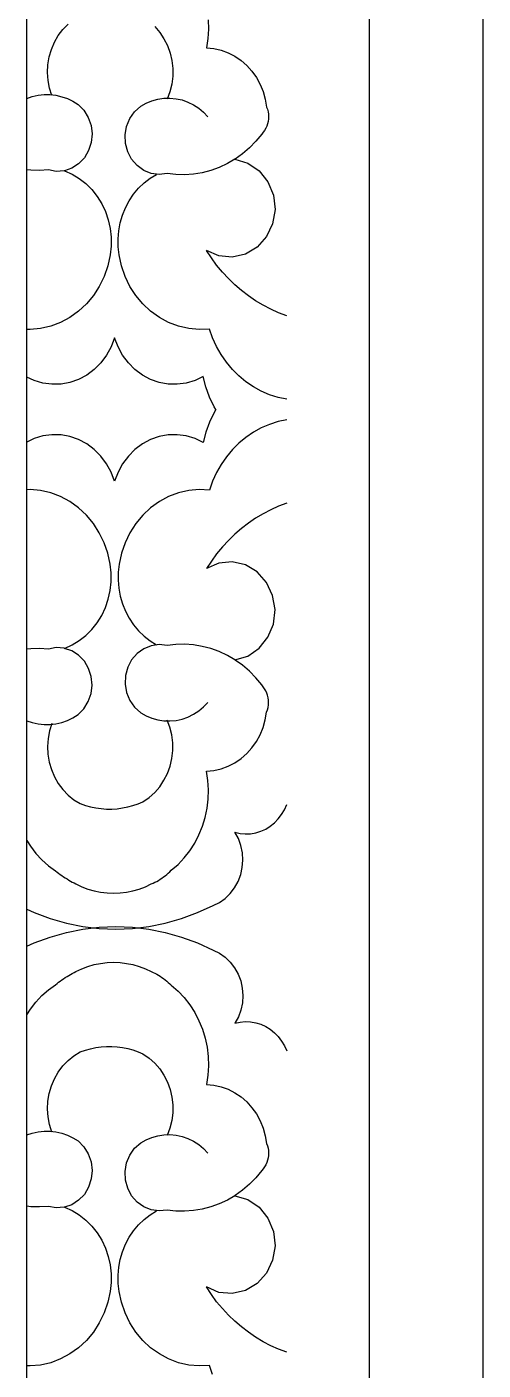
# Model space of a CAD drawing. Extents: x 1188826 to 1909461, y 608442 to 1651179.
# Drawn here: x 1668915 to 1669039.8, y 1030575.5 to 1030943.4 of the extents above; entities that cross this region are included whole.
import ezdxf

# ---------------------------------------------------------------- set-up
doc = ezdxf.new("R2010")
doc.units = 0
doc.header["$LTSCALE"] = 1000
doc.header["$MEASUREMENT"] = 0
doc.layers.add('立面线', color=40, linetype='Continuous')

msp = doc.modelspace()

# ---------------------------------------------------------------- linework, layer by layer
at = {"layer": '立面线'}
for p, q in [((1669039.81, 1028413.42), (1669039.81, 1032663.42)), ((1669008.6, 1032633.42), (1669008.6, 1028443.42)), ((1668914.97, 1028443.42), (1668914.97, 1032543.42)), ((1668964.57, 1030945.3), (1668964.65, 1030942.75)), ((1668923.55, 1030941.02), (1668924.8, 1030942.7)), ((1668924.8, 1030942.7), (1668926.24, 1030944.2)), ((1668949.96, 1030943.49), (1668951.32, 1030941.91)), ((1668951.32, 1030941.91), (1668952.48, 1030940.16)), ((1668964.65, 1030942.75), (1668964.51, 1030940.19)), ((1668921.67, 1030937.23), (1668922.5, 1030939.19)), ((1668922.5, 1030939.19), (1668923.55, 1030941.02)), ((1668952.48, 1030940.16), (1668953.44, 1030938.27)), ((1668953.44, 1030938.27), (1668954.16, 1030936.26)), ((1668964.51, 1030940.19), (1668964.14, 1030937.66)), ((1668920.73, 1030933.05), (1668921.08, 1030935.17)), ((1668921.08, 1030935.17), (1668921.67, 1030937.23)), ((1668954.16, 1030936.26), (1668954.65, 1030934.17)), ((1668954.65, 1030934.17), (1668954.89, 1030932.03)), ((1668964.14, 1030937.66), (1668966.15, 1030937.47)), ((1668966.15, 1030937.47), (1668968.12, 1030937.01)), ((1668968.12, 1030937.01), (1668970.04, 1030936.31)), ((1668970.04, 1030936.31), (1668971.86, 1030935.38)), ((1668971.86, 1030935.38), (1668973.56, 1030934.21)), ((1668973.56, 1030934.21), (1668975.13, 1030932.84)), ((1668920.62, 1030930.9), (1668920.73, 1030933.05)), ((1668920.77, 1030928.75), (1668920.62, 1030930.9)), ((1668954.89, 1030932.03), (1668954.89, 1030929.88)), ((1668975.13, 1030932.84), (1668976.54, 1030931.28)), ((1668976.54, 1030931.28), (1668977.77, 1030929.55)), ((1668921.17, 1030926.63), (1668920.77, 1030928.75)), ((1668954.63, 1030927.74), (1668954.12, 1030925.65)), ((1668954.89, 1030929.88), (1668954.63, 1030927.74)), ((1668977.77, 1030929.55), (1668978.8, 1030927.68)), ((1668978.8, 1030927.68), (1668979.61, 1030925.69)), ((1668914.97, 1030923.84), (1668916.44, 1030924.34)), ((1668916.44, 1030924.34), (1668918.04, 1030924.69)), ((1668918.04, 1030924.69), (1668919.66, 1030924.87)), ((1668919.66, 1030924.87), (1668921.29, 1030924.86)), ((1668921.81, 1030924.59), (1668921.17, 1030926.63)), ((1668921.29, 1030924.86), (1668922.91, 1030924.67)), ((1668922.91, 1030924.67), (1668924.5, 1030924.3)), ((1668924.5, 1030924.3), (1668926.05, 1030923.76)), ((1668926.05, 1030923.76), (1668927.54, 1030923.04)), ((1668927.54, 1030923.04), (1668928.96, 1030922.17)), ((1668947.6, 1030922.5), (1668949.17, 1030923.15)), ((1668949.17, 1030923.15), (1668950.79, 1030923.6)), ((1668950.79, 1030923.6), (1668952.44, 1030923.86)), ((1668952.44, 1030923.86), (1668954.12, 1030923.91)), ((1668954.12, 1030925.65), (1668953.38, 1030923.65)), ((1668954.12, 1030923.91), (1668955.79, 1030923.75)), ((1668955.79, 1030923.75), (1668957.43, 1030923.4)), ((1668957.43, 1030923.4), (1668959.02, 1030922.84)), ((1668979.61, 1030925.69), (1668980.21, 1030923.6)), ((1668980.21, 1030923.6), (1668980.57, 1030921.46)), ((1668928.96, 1030922.17), (1668930.56, 1030920.57)), ((1668930.56, 1030920.57), (1668931.78, 1030918.62)), ((1668943.12, 1030918.28), (1668944.44, 1030920.16)), ((1668944.44, 1030920.16), (1668946.12, 1030921.66)), ((1668946.12, 1030921.66), (1668947.6, 1030922.5)), ((1668959.02, 1030922.84), (1668960.55, 1030922.1)), ((1668960.55, 1030922.1), (1668961.99, 1030921.17)), ((1668961.99, 1030921.17), (1668963.32, 1030920.07)), ((1668963.32, 1030920.07), (1668964.52, 1030918.82)), ((1668980.57, 1030921.46), (1668980.79, 1030920.84)), ((1668980.79, 1030920.84), (1668980.95, 1030920.19)), ((1668980.95, 1030920.19), (1668981.06, 1030919.53)), ((1668981.06, 1030919.53), (1668981.09, 1030918.86)), ((1668931.78, 1030918.62), (1668932.55, 1030916.42)), ((1668932.55, 1030916.42), (1668932.83, 1030914.08)), ((1668941.84, 1030913.82), (1668942.24, 1030916.13)), ((1668942.24, 1030916.13), (1668943.12, 1030918.28)), ((1668980.35, 1030915.65), (1668980.03, 1030915.08)), ((1668980.62, 1030916.25), (1668980.35, 1030915.65)), ((1668980.83, 1030916.88), (1668980.62, 1030916.25)), ((1668980.98, 1030917.53), (1668980.83, 1030916.88)), ((1668981.07, 1030918.2), (1668980.98, 1030917.53)), ((1668981.09, 1030918.86), (1668981.07, 1030918.2)), ((1668932.83, 1030914.08), (1668932.6, 1030911.74)), ((1668941.95, 1030911.47), (1668941.84, 1030913.82)), ((1668977.63, 1030912.1), (1668975.87, 1030910.3)), ((1668979.23, 1030914.06), (1668977.63, 1030912.1)), ((1668979.66, 1030914.55), (1668979.23, 1030914.06)), ((1668980.03, 1030915.08), (1668979.66, 1030914.55)), ((1668931.87, 1030909.52), (1668930.7, 1030907.54)), ((1668932.6, 1030911.74), (1668931.87, 1030909.52)), ((1668942.56, 1030909.21), (1668941.95, 1030911.47)), ((1668943.63, 1030907.16), (1668942.56, 1030909.21)), ((1668973.97, 1030908.67), (1668971.95, 1030907.22)), ((1668975.87, 1030910.3), (1668973.97, 1030908.67)), ((1668927.25, 1030904.71), (1668925.26, 1030904.02)), ((1668929.13, 1030905.91), (1668927.25, 1030904.71)), ((1668930.7, 1030907.54), (1668929.13, 1030905.91)), ((1668945.12, 1030905.43), (1668943.63, 1030907.16)), ((1668946.93, 1030904.12), (1668945.12, 1030905.43)), ((1668967.61, 1030904.93), (1668965.31, 1030904.09)), ((1668969.83, 1030905.97), (1668967.61, 1030904.93)), ((1668971.87, 1030907.17), (1668969.83, 1030905.97)), ((1668971.95, 1030907.22), (1668971.87, 1030907.17)), ((1668971.87, 1030907.17), (1668975.42, 1030906.12)), ((1668975.42, 1030906.12), (1668978.53, 1030904)), ((1668916, 1030904.16), (1668914.97, 1030904.3)), ((1668918.42, 1030904.08), (1668916, 1030904.16)), ((1668920.84, 1030904.22), (1668918.42, 1030904.08)), ((1668922.99, 1030903.84), (1668920.84, 1030904.22)), ((1668925.17, 1030904), (1668922.99, 1030903.84)), ((1668925.26, 1030904.02), (1668925.17, 1030904)), ((1668925.26, 1030904.02), (1668927.33, 1030903.1)), ((1668927.33, 1030903.1), (1668929.29, 1030901.92)), ((1668929.29, 1030901.92), (1668931.11, 1030900.49)), ((1668948.97, 1030903.3), (1668946.93, 1030904.12)), ((1668947.03, 1030900.67), (1668948.7, 1030901.95)), ((1668948.7, 1030901.95), (1668950.48, 1030903.03)), ((1668951.14, 1030903), (1668948.97, 1030903.3)), ((1668953.31, 1030903.25), (1668951.14, 1030903)), ((1668955.71, 1030902.97), (1668953.31, 1030903.25)), ((1668958.14, 1030902.91), (1668955.71, 1030902.97)), ((1668960.56, 1030903.08), (1668958.14, 1030902.91)), ((1668962.95, 1030903.47), (1668960.56, 1030903.08)), ((1668965.31, 1030904.09), (1668962.95, 1030903.47)), ((1668978.53, 1030904), (1668980.94, 1030901)), ((1668980.94, 1030901), (1668982.43, 1030897.37)), ((1668931.11, 1030900.49), (1668932.76, 1030898.85)), ((1668932.76, 1030898.85), (1668934.21, 1030897)), ((1668942.93, 1030895.77), (1668944.13, 1030897.56)), ((1668944.13, 1030897.56), (1668945.51, 1030899.2)), ((1668945.51, 1030899.2), (1668947.03, 1030900.67)), ((1668982.43, 1030897.37), (1668982.87, 1030893.42)), ((1668934.21, 1030897), (1668935.46, 1030894.99)), ((1668935.46, 1030894.99), (1668936.47, 1030892.83)), ((1668941.1, 1030891.83), (1668941.92, 1030893.86)), ((1668941.92, 1030893.86), (1668942.93, 1030895.77)), ((1668936.47, 1030892.83), (1668937.24, 1030890.55)), ((1668937.24, 1030890.55), (1668937.76, 1030888.2)), ((1668940.49, 1030889.73), (1668941.1, 1030891.83)), ((1668982.87, 1030893.42), (1668982.22, 1030889.51)), ((1668937.76, 1030888.2), (1668938.02, 1030885.79)), ((1668939.91, 1030885.36), (1668940.09, 1030887.56)), ((1668940.09, 1030887.56), (1668940.49, 1030889.73)), ((1668982.22, 1030889.51), (1668980.55, 1030885.98)), ((1668938.01, 1030883.37), (1668937.73, 1030880.97)), ((1668938.02, 1030885.79), (1668938.01, 1030883.37)), ((1668939.95, 1030883.16), (1668939.91, 1030885.36)), ((1668940.21, 1030880.97), (1668939.95, 1030883.16)), ((1668977.99, 1030883.12), (1668974.78, 1030881.19)), ((1668980.55, 1030885.98), (1668977.99, 1030883.12)), ((1668937.73, 1030880.97), (1668937.09, 1030877.97)), ((1668940.85, 1030877.97), (1668940.21, 1030880.97)), ((1668965.44, 1030880.12), (1668964.09, 1030882.18)), ((1668967.51, 1030880.7), (1668964.09, 1030882.18)), ((1668966.89, 1030878.14), (1668965.44, 1030880.12)), ((1668971.18, 1030880.36), (1668967.51, 1030880.7)), ((1668974.78, 1030881.19), (1668971.18, 1030880.36)), ((1668937.09, 1030877.97), (1668936.11, 1030875.08)), ((1668941.84, 1030875.08), (1668940.85, 1030877.97)), ((1668968.45, 1030876.26), (1668966.89, 1030878.14)), ((1668970.1, 1030874.47), (1668968.45, 1030876.26)), ((1668934.79, 1030872.35), (1668933.17, 1030869.82)), ((1668936.11, 1030875.08), (1668934.79, 1030872.35)), ((1668943.15, 1030872.35), (1668941.84, 1030875.08)), ((1668944.77, 1030869.82), (1668943.15, 1030872.35)), ((1668971.84, 1030872.79), (1668970.1, 1030874.47)), ((1668973.67, 1030871.22), (1668971.84, 1030872.79)), ((1668933.17, 1030869.82), (1668931.26, 1030867.53)), ((1668946.68, 1030867.53), (1668944.77, 1030869.82)), ((1668975.57, 1030869.75), (1668973.67, 1030871.22)), ((1668977.55, 1030868.41), (1668975.57, 1030869.75)), ((1668979.59, 1030867.19), (1668977.55, 1030868.41)), ((1668929.11, 1030865.52), (1668926.73, 1030863.82)), ((1668931.26, 1030867.53), (1668929.11, 1030865.52)), ((1668948.83, 1030865.52), (1668946.68, 1030867.53)), ((1668951.21, 1030863.82), (1668948.83, 1030865.52)), ((1668981.7, 1030866.09), (1668979.59, 1030867.19)), ((1668983.86, 1030865.12), (1668981.7, 1030866.09)), ((1668986.06, 1030864.29), (1668983.86, 1030865.12)), ((1668915.86, 1030860.54), (1668914.97, 1030860.58)), ((1668918.7, 1030860.8), (1668915.86, 1030860.54)), ((1668921.49, 1030861.44), (1668918.7, 1030860.8)), ((1668924.18, 1030862.45), (1668921.49, 1030861.44)), ((1668926.73, 1030863.82), (1668924.18, 1030862.45)), ((1668953.76, 1030862.45), (1668951.21, 1030863.82)), ((1668956.45, 1030861.44), (1668953.76, 1030862.45)), ((1668959.24, 1030860.8), (1668956.45, 1030861.44)), ((1668962.09, 1030860.54), (1668959.24, 1030860.8)), ((1668964.93, 1030860.67), (1668962.09, 1030860.54)), ((1668965.8, 1030858.23), (1668964.93, 1030860.67)), ((1668938.97, 1030858.25), (1668938.03, 1030855.77)), ((1668939.91, 1030855.77), (1668938.97, 1030858.25)), ((1668966.87, 1030855.88), (1668965.8, 1030858.23)), ((1668936.77, 1030853.46), (1668935.22, 1030851.38)), ((1668938.03, 1030855.77), (1668936.77, 1030853.46)), ((1668941.17, 1030853.46), (1668939.91, 1030855.77)), ((1668942.73, 1030851.38), (1668941.17, 1030853.46)), ((1668968.13, 1030853.65), (1668966.87, 1030855.88)), ((1668969.58, 1030851.55), (1668968.13, 1030853.65)), ((1668933.39, 1030849.55), (1668931.35, 1030848.04)), ((1668935.22, 1030851.38), (1668933.39, 1030849.55)), ((1668944.55, 1030849.55), (1668942.73, 1030851.38)), ((1668946.59, 1030848.04), (1668944.55, 1030849.55)), ((1668971.2, 1030849.61), (1668969.58, 1030851.55)), ((1668972.98, 1030847.83), (1668971.2, 1030849.61)), ((1668916.97, 1030846.57), (1668914.97, 1030847.52)), ((1668919.36, 1030845.86), (1668916.97, 1030846.57)), ((1668921.82, 1030845.53), (1668919.36, 1030845.86)), ((1668926.76, 1030846.03), (1668924.31, 1030845.59)), ((1668929.12, 1030846.85), (1668926.76, 1030846.03)), ((1668931.35, 1030848.04), (1668929.12, 1030846.85)), ((1668948.82, 1030846.85), (1668946.59, 1030848.04)), ((1668951.19, 1030846.03), (1668948.82, 1030846.85)), ((1668953.63, 1030845.59), (1668951.19, 1030846.03)), ((1668958.58, 1030845.86), (1668956.12, 1030845.53)), ((1668960.98, 1030846.57), (1668958.58, 1030845.86)), ((1668963.25, 1030847.65), (1668960.98, 1030846.57)), ((1668963.98, 1030844.79), (1668963.25, 1030847.65)), ((1668974.9, 1030846.24), (1668972.98, 1030847.83)), ((1668976.95, 1030844.84), (1668974.9, 1030846.24)), ((1668924.31, 1030845.59), (1668921.82, 1030845.53)), ((1668956.12, 1030845.53), (1668953.63, 1030845.59)), ((1668964.97, 1030842.03), (1668963.98, 1030844.79)), ((1668979.11, 1030843.65), (1668976.95, 1030844.84)), ((1668981.36, 1030842.68), (1668979.11, 1030843.65)), ((1668983.69, 1030841.94), (1668981.36, 1030842.68)), ((1668966.22, 1030839.39), (1668964.97, 1030842.03)), ((1668966.68, 1030838.62), (1668966.22, 1030839.39)), ((1668966.68, 1030838.62), (1668966.22, 1030837.84)), ((1668986.06, 1030841.43), (1668983.69, 1030841.94)), ((1668964.97, 1030835.2), (1668963.98, 1030832.44)), ((1668966.22, 1030837.84), (1668964.97, 1030835.2)), ((1668983.69, 1030835.3), (1668981.36, 1030834.55)), ((1668986.06, 1030835.81), (1668983.69, 1030835.3)), ((1668919.36, 1030831.38), (1668916.97, 1030830.66)), ((1668921.82, 1030831.71), (1668919.36, 1030831.38)), ((1668924.31, 1030831.65), (1668921.82, 1030831.71)), ((1668926.76, 1030831.21), (1668924.31, 1030831.65)), ((1668929.12, 1030830.38), (1668926.76, 1030831.21)), ((1668951.19, 1030831.21), (1668948.82, 1030830.38)), ((1668953.63, 1030831.65), (1668951.19, 1030831.21)), ((1668956.12, 1030831.71), (1668953.63, 1030831.65)), ((1668958.58, 1030831.38), (1668956.12, 1030831.71)), ((1668960.98, 1030830.66), (1668958.58, 1030831.38)), ((1668963.98, 1030832.44), (1668963.25, 1030829.58)), ((1668974.9, 1030831), (1668972.98, 1030829.41)), ((1668976.95, 1030832.4), (1668974.9, 1030831)), ((1668979.11, 1030833.58), (1668976.95, 1030832.4)), ((1668981.36, 1030834.55), (1668979.11, 1030833.58)), ((1668916.97, 1030830.66), (1668914.97, 1030829.71)), ((1668931.35, 1030829.2), (1668929.12, 1030830.38)), ((1668933.39, 1030827.68), (1668931.35, 1030829.2)), ((1668935.22, 1030825.86), (1668933.39, 1030827.68)), ((1668944.55, 1030827.68), (1668942.73, 1030825.86)), ((1668946.59, 1030829.2), (1668944.55, 1030827.68)), ((1668948.82, 1030830.38), (1668946.59, 1030829.2)), ((1668963.25, 1030829.58), (1668960.98, 1030830.66)), ((1668971.2, 1030827.63), (1668969.58, 1030825.68)), ((1668972.98, 1030829.41), (1668971.2, 1030827.63)), ((1668936.77, 1030823.77), (1668935.22, 1030825.86)), ((1668938.03, 1030821.47), (1668936.77, 1030823.77)), ((1668941.17, 1030823.77), (1668939.91, 1030821.47)), ((1668942.73, 1030825.86), (1668941.17, 1030823.77)), ((1668969.58, 1030825.68), (1668968.13, 1030823.58)), ((1668938.97, 1030818.98), (1668938.03, 1030821.47)), ((1668939.91, 1030821.47), (1668938.97, 1030818.98)), ((1668966.87, 1030821.35), (1668965.8, 1030819)), ((1668968.13, 1030823.58), (1668966.87, 1030821.35)), ((1668915.86, 1030816.69), (1668914.97, 1030816.65)), ((1668918.7, 1030816.44), (1668915.86, 1030816.69)), ((1668921.49, 1030815.8), (1668918.7, 1030816.44)), ((1668959.24, 1030816.44), (1668956.45, 1030815.8)), ((1668962.09, 1030816.69), (1668959.24, 1030816.44)), ((1668964.93, 1030816.56), (1668962.09, 1030816.69)), ((1668965.8, 1030819), (1668964.93, 1030816.56)), ((1668924.18, 1030814.79), (1668921.49, 1030815.8)), ((1668926.73, 1030813.42), (1668924.18, 1030814.79)), ((1668929.11, 1030811.72), (1668926.73, 1030813.42)), ((1668951.21, 1030813.42), (1668948.83, 1030811.72)), ((1668953.76, 1030814.79), (1668951.21, 1030813.42)), ((1668956.45, 1030815.8), (1668953.76, 1030814.79)), ((1668986.06, 1030812.95), (1668983.86, 1030812.11)), ((1668931.26, 1030809.7), (1668929.11, 1030811.72)), ((1668933.17, 1030807.41), (1668931.26, 1030809.7)), ((1668946.68, 1030809.7), (1668944.77, 1030807.41)), ((1668948.83, 1030811.72), (1668946.68, 1030809.7)), ((1668979.59, 1030810.05), (1668977.55, 1030808.83)), ((1668981.7, 1030811.14), (1668979.59, 1030810.05)), ((1668983.86, 1030812.11), (1668981.7, 1030811.14)), ((1668934.79, 1030804.88), (1668933.17, 1030807.41)), ((1668944.77, 1030807.41), (1668943.15, 1030804.88)), ((1668973.67, 1030806.02), (1668971.84, 1030804.45)), ((1668975.57, 1030807.48), (1668973.67, 1030806.02)), ((1668977.55, 1030808.83), (1668975.57, 1030807.48)), ((1668936.11, 1030802.15), (1668934.79, 1030804.88)), ((1668937.09, 1030799.27), (1668936.11, 1030802.15)), ((1668941.84, 1030802.15), (1668940.85, 1030799.27)), ((1668943.15, 1030804.88), (1668941.84, 1030802.15)), ((1668970.1, 1030802.76), (1668968.45, 1030800.98)), ((1668971.84, 1030804.45), (1668970.1, 1030802.76)), ((1668937.73, 1030796.27), (1668937.09, 1030799.27)), ((1668940.85, 1030799.27), (1668940.21, 1030796.27)), ((1668966.89, 1030799.09), (1668965.44, 1030797.12)), ((1668968.45, 1030800.98), (1668966.89, 1030799.09)), ((1668938.01, 1030793.87), (1668937.73, 1030796.27)), ((1668940.21, 1030796.27), (1668939.95, 1030794.08)), ((1668965.44, 1030797.12), (1668964.09, 1030795.06)), ((1668967.51, 1030796.54), (1668964.09, 1030795.06)), ((1668971.18, 1030796.88), (1668967.51, 1030796.54)), ((1668974.78, 1030796.04), (1668971.18, 1030796.88)), ((1668977.99, 1030794.12), (1668974.78, 1030796.04)), ((1668937.76, 1030789.04), (1668938.02, 1030791.44)), ((1668938.02, 1030791.44), (1668938.01, 1030793.87)), ((1668939.95, 1030794.08), (1668939.91, 1030791.87)), ((1668939.91, 1030791.87), (1668940.09, 1030789.67)), ((1668980.55, 1030791.26), (1668977.99, 1030794.12)), ((1668982.22, 1030787.72), (1668980.55, 1030791.26)), ((1668937.24, 1030786.68), (1668937.76, 1030789.04)), ((1668940.09, 1030789.67), (1668940.49, 1030787.51)), ((1668940.49, 1030787.51), (1668941.1, 1030785.4)), ((1668982.87, 1030783.81), (1668982.22, 1030787.72)), ((1668935.46, 1030782.25), (1668936.47, 1030784.41)), ((1668936.47, 1030784.41), (1668937.24, 1030786.68)), ((1668941.1, 1030785.4), (1668941.92, 1030783.38)), ((1668941.92, 1030783.38), (1668942.93, 1030781.46)), ((1668982.43, 1030779.87), (1668982.87, 1030783.81)), ((1668932.76, 1030778.39), (1668934.21, 1030780.23)), ((1668934.21, 1030780.23), (1668935.46, 1030782.25)), ((1668942.93, 1030781.46), (1668944.13, 1030779.67)), ((1668944.13, 1030779.67), (1668945.51, 1030778.04)), ((1668980.94, 1030776.24), (1668982.43, 1030779.87)), ((1668929.29, 1030775.32), (1668931.11, 1030776.74)), ((1668931.11, 1030776.74), (1668932.76, 1030778.39)), ((1668945.51, 1030778.04), (1668947.03, 1030776.57)), ((1668947.03, 1030776.57), (1668948.7, 1030775.29)), ((1668978.53, 1030773.23), (1668980.94, 1030776.24)), ((1668916, 1030773.07), (1668914.97, 1030772.94)), ((1668918.42, 1030773.16), (1668916, 1030773.07)), ((1668920.84, 1030773.02), (1668918.42, 1030773.16)), ((1668922.99, 1030773.4), (1668920.84, 1030773.02)), ((1668925.17, 1030773.23), (1668922.99, 1030773.4)), ((1668925.26, 1030773.21), (1668925.17, 1030773.23)), ((1668925.26, 1030773.21), (1668927.33, 1030774.14)), ((1668927.25, 1030772.53), (1668925.26, 1030773.21)), ((1668929.13, 1030771.33), (1668927.25, 1030772.53)), ((1668927.33, 1030774.14), (1668929.29, 1030775.32)), ((1668946.93, 1030773.12), (1668945.12, 1030771.8)), ((1668948.97, 1030773.94), (1668946.93, 1030773.12)), ((1668948.7, 1030775.29), (1668950.48, 1030774.2)), ((1668951.14, 1030774.23), (1668948.97, 1030773.94)), ((1668953.31, 1030773.98), (1668951.14, 1030774.23)), ((1668955.71, 1030774.27), (1668953.31, 1030773.98)), ((1668958.14, 1030774.33), (1668955.71, 1030774.27)), ((1668960.56, 1030774.16), (1668958.14, 1030774.33)), ((1668962.95, 1030773.76), (1668960.56, 1030774.16)), ((1668965.31, 1030773.15), (1668962.95, 1030773.76)), ((1668967.61, 1030772.31), (1668965.31, 1030773.15)), ((1668969.83, 1030771.26), (1668967.61, 1030772.31)), ((1668975.42, 1030771.11), (1668978.53, 1030773.23)), ((1668930.7, 1030769.69), (1668929.13, 1030771.33)), ((1668931.87, 1030767.71), (1668930.7, 1030769.69)), ((1668943.63, 1030770.08), (1668942.56, 1030768.03)), ((1668945.12, 1030771.8), (1668943.63, 1030770.08)), ((1668971.87, 1030770.07), (1668969.83, 1030771.26)), ((1668971.87, 1030770.07), (1668975.42, 1030771.11)), ((1668971.95, 1030770.01), (1668971.87, 1030770.07)), ((1668973.97, 1030768.57), (1668971.95, 1030770.01)), ((1668975.87, 1030766.94), (1668973.97, 1030768.57)), ((1668932.6, 1030765.49), (1668931.87, 1030767.71)), ((1668932.83, 1030763.15), (1668932.6, 1030765.49)), ((1668941.95, 1030765.77), (1668941.84, 1030763.42)), ((1668942.56, 1030768.03), (1668941.95, 1030765.77)), ((1668977.63, 1030765.14), (1668975.87, 1030766.94)), ((1668979.23, 1030763.18), (1668977.63, 1030765.14)), ((1668932.55, 1030760.82), (1668932.83, 1030763.15)), ((1668941.84, 1030763.42), (1668942.24, 1030761.11)), ((1668942.24, 1030761.11), (1668943.12, 1030758.95)), ((1668979.66, 1030762.69), (1668979.23, 1030763.18)), ((1668980.03, 1030762.16), (1668979.66, 1030762.69)), ((1668980.35, 1030761.58), (1668980.03, 1030762.16)), ((1668980.62, 1030760.98), (1668980.35, 1030761.58)), ((1668930.56, 1030756.66), (1668931.78, 1030758.61)), ((1668931.78, 1030758.61), (1668932.55, 1030760.82)), ((1668943.12, 1030758.95), (1668944.44, 1030757.08)), ((1668963.32, 1030757.16), (1668964.52, 1030758.42)), ((1668980.83, 1030760.35), (1668980.62, 1030760.98)), ((1668980.98, 1030759.7), (1668980.83, 1030760.35)), ((1668980.95, 1030757.04), (1668981.06, 1030757.7)), ((1668981.07, 1030759.04), (1668980.98, 1030759.7)), ((1668981.06, 1030757.7), (1668981.09, 1030758.37)), ((1668981.09, 1030758.37), (1668981.07, 1030759.04)), ((1668926.05, 1030753.48), (1668927.54, 1030754.19)), ((1668927.54, 1030754.19), (1668928.96, 1030755.07)), ((1668928.96, 1030755.07), (1668930.56, 1030756.66)), ((1668944.44, 1030757.08), (1668946.12, 1030755.58)), ((1668946.12, 1030755.58), (1668947.6, 1030754.74)), ((1668947.6, 1030754.74), (1668949.17, 1030754.09)), ((1668949.17, 1030754.09), (1668950.79, 1030753.63)), ((1668955.79, 1030753.48), (1668957.43, 1030753.84)), ((1668957.43, 1030753.84), (1668959.02, 1030754.39)), ((1668959.02, 1030754.39), (1668960.55, 1030755.14)), ((1668960.55, 1030755.14), (1668961.99, 1030756.07)), ((1668961.99, 1030756.07), (1668963.32, 1030757.16)), ((1668980.21, 1030753.63), (1668980.57, 1030755.77)), ((1668980.57, 1030755.77), (1668980.79, 1030756.4)), ((1668980.79, 1030756.4), (1668980.95, 1030757.04)), ((1668914.97, 1030753.4), (1668916.44, 1030752.89)), ((1668916.44, 1030752.89), (1668918.04, 1030752.54)), ((1668918.04, 1030752.54), (1668919.66, 1030752.37)), ((1668919.66, 1030752.37), (1668921.29, 1030752.38)), ((1668921.17, 1030750.6), (1668920.77, 1030748.49)), ((1668921.81, 1030752.64), (1668921.17, 1030750.6)), ((1668921.29, 1030752.38), (1668922.91, 1030752.57)), ((1668922.91, 1030752.57), (1668924.5, 1030752.94)), ((1668924.5, 1030752.94), (1668926.05, 1030753.48)), ((1668950.79, 1030753.63), (1668952.44, 1030753.38)), ((1668952.44, 1030753.38), (1668954.12, 1030753.33)), ((1668954.12, 1030751.58), (1668953.38, 1030753.58)), ((1668954.12, 1030753.33), (1668955.79, 1030753.48)), ((1668954.63, 1030749.5), (1668954.12, 1030751.58)), ((1668978.8, 1030749.56), (1668979.61, 1030751.55)), ((1668979.61, 1030751.55), (1668980.21, 1030753.63)), ((1668920.77, 1030748.49), (1668920.62, 1030746.34)), ((1668954.89, 1030747.36), (1668954.63, 1030749.5)), ((1668954.89, 1030745.2), (1668954.89, 1030747.36)), ((1668976.54, 1030745.96), (1668977.77, 1030747.68)), ((1668977.77, 1030747.68), (1668978.8, 1030749.56)), ((1668920.62, 1030746.34), (1668920.73, 1030744.19)), ((1668920.73, 1030744.19), (1668921.08, 1030742.07)), ((1668954.16, 1030740.97), (1668954.65, 1030743.06)), ((1668954.65, 1030743.06), (1668954.89, 1030745.2)), ((1668971.86, 1030741.86), (1668973.56, 1030743.02)), ((1668973.56, 1030743.02), (1668975.13, 1030744.39)), ((1668975.13, 1030744.39), (1668976.54, 1030745.96)), ((1668921.08, 1030742.07), (1668921.67, 1030740.01)), ((1668921.67, 1030740.01), (1668922.5, 1030738.05)), ((1668953.44, 1030738.97), (1668954.16, 1030740.97)), ((1668964.14, 1030739.57), (1668966.15, 1030739.77)), ((1668964.51, 1030737.04), (1668964.14, 1030739.57)), ((1668966.15, 1030739.77), (1668968.12, 1030740.22)), ((1668968.12, 1030740.22), (1668970.04, 1030740.92)), ((1668970.04, 1030740.92), (1668971.86, 1030741.86)), ((1668922.5, 1030738.05), (1668923.55, 1030736.21)), ((1668923.55, 1030736.21), (1668924.8, 1030734.54)), ((1668951.32, 1030735.32), (1668952.48, 1030737.07)), ((1668952.48, 1030737.07), (1668953.44, 1030738.97)), ((1668964.65, 1030734.49), (1668964.51, 1030737.04)), ((1668924.8, 1030734.54), (1668926.24, 1030733.04)), ((1668926.24, 1030733.04), (1668927.84, 1030731.75)), ((1668927.84, 1030731.75), (1668929.58, 1030730.69)), ((1668946.74, 1030731.2), (1668948.42, 1030732.36)), ((1668948.42, 1030732.36), (1668949.96, 1030733.75)), ((1668949.96, 1030733.75), (1668951.32, 1030735.32)), ((1668964.26, 1030729.4), (1668964.57, 1030731.93)), ((1668964.57, 1030731.93), (1668964.65, 1030734.49)), ((1668929.58, 1030730.69), (1668930.97, 1030730.2)), ((1668930.97, 1030730.2), (1668932.39, 1030729.81)), ((1668932.39, 1030729.81), (1668933.83, 1030729.52)), ((1668933.83, 1030729.52), (1668935.28, 1030729.32)), ((1668935.28, 1030729.32), (1668936.74, 1030729.21)), ((1668936.74, 1030729.21), (1668938.21, 1030729.21)), ((1668938.21, 1030729.21), (1668939.67, 1030729.3)), ((1668939.67, 1030729.3), (1668941.12, 1030729.49)), ((1668941.12, 1030729.49), (1668942.56, 1030729.78)), ((1668942.56, 1030729.78), (1668943.98, 1030730.16)), ((1668943.98, 1030730.16), (1668945.38, 1030730.63)), ((1668945.38, 1030730.63), (1668946.74, 1030731.2)), ((1668963.74, 1030726.9), (1668964.26, 1030729.4)), ((1668984.68, 1030727.71), (1668985.45, 1030729.02)), ((1668985.45, 1030729.02), (1668986.06, 1030730.43)), ((1668962.04, 1030722.13), (1668962.99, 1030724.47)), ((1668962.99, 1030724.47), (1668963.74, 1030726.9)), ((1668980.33, 1030723.71), (1668981.58, 1030724.49)), ((1668981.58, 1030724.49), (1668982.73, 1030725.42)), ((1668982.73, 1030725.42), (1668983.77, 1030726.5)), ((1668983.77, 1030726.5), (1668984.68, 1030727.71)), ((1668960.88, 1030719.89), (1668962.04, 1030722.13)), ((1668972.83, 1030721.1), (1668971.9, 1030722.85)), ((1668971.9, 1030722.85), (1668973.31, 1030722.53)), ((1668973.52, 1030719.22), (1668972.83, 1030721.1)), ((1668973.31, 1030722.53), (1668974.74, 1030722.39)), ((1668974.74, 1030722.39), (1668976.19, 1030722.44)), ((1668976.19, 1030722.44), (1668977.61, 1030722.68)), ((1668977.61, 1030722.68), (1668979, 1030723.11)), ((1668979, 1030723.11), (1668980.33, 1030723.71)), ((1668914.97, 1030720.57), (1668915.93, 1030718.99)), ((1668915.93, 1030718.99), (1668917.4, 1030717.05)), ((1668917.4, 1030717.05), (1668919.04, 1030715.27)), ((1668958.01, 1030715.83), (1668959.53, 1030717.79)), ((1668959.53, 1030717.79), (1668960.88, 1030719.89)), ((1668973.93, 1030717.24), (1668973.52, 1030719.22)), ((1668974.06, 1030715.23), (1668973.93, 1030717.24)), ((1668919.04, 1030715.27), (1668920.84, 1030713.68)), ((1668920.84, 1030713.68), (1668922.78, 1030712.29)), ((1668954.47, 1030712.42), (1668956.32, 1030714.03)), ((1668956.32, 1030714.03), (1668958.01, 1030715.83)), ((1668973.9, 1030713.21), (1668974.06, 1030715.23)), ((1668922.78, 1030712.29), (1668923.21, 1030711.95)), ((1668923.21, 1030711.95), (1668923.66, 1030711.61)), ((1668923.66, 1030711.61), (1668924.11, 1030711.28)), ((1668924.11, 1030711.28), (1668924.56, 1030710.96)), ((1668924.56, 1030710.96), (1668925.02, 1030710.65)), ((1668925.02, 1030710.65), (1668925.48, 1030710.34)), ((1668925.48, 1030710.34), (1668925.95, 1030710.05)), ((1668925.95, 1030710.05), (1668926.43, 1030709.76)), ((1668926.43, 1030709.76), (1668926.9, 1030709.48)), ((1668950.51, 1030709.4), (1668950.99, 1030709.67)), ((1668950.99, 1030709.67), (1668951.46, 1030709.96)), ((1668951.46, 1030709.96), (1668951.92, 1030710.27)), ((1668951.92, 1030710.27), (1668952.37, 1030710.59)), ((1668952.37, 1030710.59), (1668952.81, 1030710.92)), ((1668952.81, 1030710.92), (1668953.25, 1030711.27)), ((1668953.25, 1030711.27), (1668953.67, 1030711.64)), ((1668953.67, 1030711.64), (1668954.08, 1030712.02)), ((1668954.08, 1030712.02), (1668954.47, 1030712.42)), ((1668972.77, 1030709.37), (1668973.47, 1030711.24)), ((1668973.47, 1030711.24), (1668973.9, 1030713.21)), ((1668926.9, 1030709.48), (1668927.39, 1030709.21)), ((1668927.39, 1030709.21), (1668927.87, 1030708.95)), ((1668927.87, 1030708.95), (1668928.36, 1030708.7)), ((1668928.36, 1030708.7), (1668929.99, 1030707.93)), ((1668929.99, 1030707.93), (1668931.67, 1030707.29)), ((1668931.67, 1030707.29), (1668933.39, 1030706.79)), ((1668933.39, 1030706.79), (1668935.14, 1030706.43)), ((1668935.14, 1030706.43), (1668936.91, 1030706.22)), ((1668936.91, 1030706.22), (1668938.69, 1030706.15)), ((1668938.69, 1030706.15), (1668940.47, 1030706.22)), ((1668940.47, 1030706.22), (1668942.24, 1030706.43)), ((1668942.24, 1030706.43), (1668943.99, 1030706.79)), ((1668943.99, 1030706.79), (1668945.71, 1030707.29)), ((1668945.71, 1030707.29), (1668947.39, 1030707.93)), ((1668947.39, 1030707.93), (1668949.02, 1030708.7)), ((1668949.02, 1030708.7), (1668949.52, 1030708.91)), ((1668949.52, 1030708.91), (1668950.02, 1030709.15)), ((1668950.02, 1030709.15), (1668950.51, 1030709.4)), ((1668969.22, 1030704.72), (1668970.62, 1030706.07)), ((1668970.62, 1030706.07), (1668971.81, 1030707.63)), ((1668971.81, 1030707.63), (1668972.77, 1030709.37)), ((1668961.65, 1030700.84), (1668965.95, 1030702.81)), ((1668965.95, 1030702.77), (1668967.65, 1030703.61)), ((1668967.65, 1030703.61), (1668969.22, 1030704.72)), ((1668914.97, 1030701.76), (1668916.96, 1030700.84)), ((1668916.96, 1030700.84), (1668921.34, 1030699.22)), ((1668921.34, 1030699.22), (1668925.78, 1030697.96)), ((1668952.83, 1030697.96), (1668957.27, 1030699.22)), ((1668957.27, 1030699.22), (1668961.65, 1030700.84)), ((1668921.34, 1030694.15), (1668925.78, 1030695.41)), ((1668925.78, 1030697.96), (1668930.26, 1030697.05)), ((1668925.78, 1030695.41), (1668930.26, 1030696.32)), ((1668930.26, 1030697.05), (1668934.77, 1030696.5)), ((1668930.26, 1030696.32), (1668934.77, 1030696.87)), ((1668934.77, 1030696.87), (1668939.3, 1030697.05)), ((1668934.77, 1030696.5), (1668939.3, 1030696.32)), ((1668939.3, 1030697.05), (1668943.83, 1030696.87)), ((1668939.3, 1030696.32), (1668943.83, 1030696.5)), ((1668943.83, 1030696.5), (1668948.35, 1030697.05)), ((1668943.83, 1030696.87), (1668948.35, 1030696.32)), ((1668948.35, 1030697.05), (1668952.83, 1030697.96)), ((1668948.35, 1030696.32), (1668952.83, 1030695.41)), ((1668952.83, 1030695.41), (1668957.27, 1030694.15)), ((1668914.97, 1030691.61), (1668916.96, 1030692.52)), ((1668916.96, 1030692.52), (1668921.34, 1030694.15)), ((1668957.27, 1030694.15), (1668961.65, 1030692.52)), ((1668961.65, 1030692.52), (1668965.95, 1030690.55)), ((1668965.95, 1030690.59), (1668967.65, 1030689.75)), ((1668967.65, 1030689.75), (1668969.22, 1030688.65)), ((1668969.22, 1030688.65), (1668970.62, 1030687.3)), ((1668926.43, 1030683.61), (1668926.9, 1030683.89)), ((1668926.9, 1030683.89), (1668927.39, 1030684.16)), ((1668927.39, 1030684.16), (1668927.87, 1030684.42)), ((1668927.87, 1030684.42), (1668928.36, 1030684.67)), ((1668928.36, 1030684.67), (1668929.99, 1030685.44)), ((1668929.99, 1030685.44), (1668931.67, 1030686.08)), ((1668931.67, 1030686.08), (1668933.39, 1030686.58)), ((1668933.39, 1030686.58), (1668935.14, 1030686.93)), ((1668935.14, 1030686.93), (1668936.91, 1030687.15)), ((1668936.91, 1030687.15), (1668938.69, 1030687.22)), ((1668938.69, 1030687.22), (1668940.47, 1030687.15)), ((1668940.47, 1030687.15), (1668942.24, 1030686.93)), ((1668942.24, 1030686.93), (1668943.99, 1030686.58)), ((1668943.99, 1030686.58), (1668945.71, 1030686.08)), ((1668945.71, 1030686.08), (1668947.39, 1030685.44)), ((1668947.39, 1030685.44), (1668949.02, 1030684.67)), ((1668949.02, 1030684.67), (1668949.52, 1030684.45)), ((1668949.52, 1030684.45), (1668950.02, 1030684.22)), ((1668950.02, 1030684.22), (1668950.51, 1030683.97)), ((1668950.51, 1030683.97), (1668950.99, 1030683.7)), ((1668970.62, 1030687.3), (1668971.81, 1030685.74)), ((1668971.81, 1030685.74), (1668972.77, 1030684)), ((1668972.77, 1030684), (1668973.47, 1030682.12)), ((1668920.84, 1030679.69), (1668922.78, 1030681.08)), ((1668922.78, 1030681.08), (1668923.21, 1030681.42)), ((1668923.21, 1030681.42), (1668923.66, 1030681.76)), ((1668923.66, 1030681.76), (1668924.11, 1030682.09)), ((1668924.11, 1030682.09), (1668924.56, 1030682.41)), ((1668924.56, 1030682.41), (1668925.02, 1030682.72)), ((1668925.02, 1030682.72), (1668925.48, 1030683.03)), ((1668925.48, 1030683.03), (1668925.95, 1030683.32)), ((1668925.95, 1030683.32), (1668926.43, 1030683.61)), ((1668950.99, 1030683.7), (1668951.46, 1030683.41)), ((1668951.46, 1030683.41), (1668951.92, 1030683.1)), ((1668951.92, 1030683.1), (1668952.37, 1030682.78)), ((1668952.37, 1030682.78), (1668952.81, 1030682.45)), ((1668952.81, 1030682.45), (1668953.25, 1030682.09)), ((1668953.25, 1030682.09), (1668953.67, 1030681.73)), ((1668953.67, 1030681.73), (1668954.08, 1030681.34)), ((1668954.08, 1030681.34), (1668954.47, 1030680.95)), ((1668954.47, 1030680.95), (1668956.32, 1030679.33)), ((1668973.47, 1030682.12), (1668973.9, 1030680.16)), ((1668917.4, 1030676.32), (1668919.04, 1030678.1)), ((1668919.04, 1030678.1), (1668920.84, 1030679.69)), ((1668956.32, 1030679.33), (1668958.01, 1030677.54)), ((1668958.01, 1030677.54), (1668959.53, 1030675.58)), ((1668973.9, 1030680.16), (1668974.06, 1030678.14)), ((1668974.06, 1030678.14), (1668973.93, 1030676.12)), ((1668914.97, 1030672.8), (1668915.93, 1030674.38)), ((1668915.93, 1030674.38), (1668917.4, 1030676.32)), ((1668959.53, 1030675.58), (1668960.88, 1030673.48)), ((1668960.88, 1030673.48), (1668962.04, 1030671.24)), ((1668973.52, 1030674.15), (1668972.83, 1030672.27)), ((1668973.93, 1030676.12), (1668973.52, 1030674.15)), ((1668962.04, 1030671.24), (1668962.99, 1030668.9)), ((1668972.83, 1030672.27), (1668971.9, 1030670.52)), ((1668971.9, 1030670.52), (1668973.31, 1030670.84)), ((1668973.31, 1030670.84), (1668974.74, 1030670.98)), ((1668974.74, 1030670.98), (1668976.19, 1030670.93)), ((1668976.19, 1030670.93), (1668977.61, 1030670.69)), ((1668977.61, 1030670.69), (1668979, 1030670.26)), ((1668979, 1030670.26), (1668980.33, 1030669.65)), ((1668980.33, 1030669.65), (1668981.58, 1030668.88)), ((1668962.99, 1030668.9), (1668963.74, 1030666.47)), ((1668963.74, 1030666.47), (1668964.26, 1030663.97)), ((1668981.58, 1030668.88), (1668982.73, 1030667.95)), ((1668982.73, 1030667.95), (1668983.77, 1030666.87)), ((1668983.77, 1030666.87), (1668984.68, 1030665.66)), ((1668984.68, 1030665.66), (1668985.45, 1030664.34)), ((1668927.84, 1030661.62), (1668929.58, 1030662.68)), ((1668929.58, 1030662.68), (1668930.97, 1030663.16)), ((1668930.97, 1030663.16), (1668932.39, 1030663.56)), ((1668932.39, 1030663.56), (1668933.83, 1030663.85)), ((1668933.83, 1030663.85), (1668935.28, 1030664.05)), ((1668935.28, 1030664.05), (1668936.74, 1030664.15)), ((1668936.74, 1030664.15), (1668938.21, 1030664.16)), ((1668938.21, 1030664.16), (1668939.67, 1030664.07)), ((1668939.67, 1030664.07), (1668941.12, 1030663.88)), ((1668941.12, 1030663.88), (1668942.56, 1030663.59)), ((1668942.56, 1030663.59), (1668943.98, 1030663.21)), ((1668943.98, 1030663.21), (1668945.38, 1030662.74)), ((1668945.38, 1030662.74), (1668946.74, 1030662.17)), ((1668946.74, 1030662.17), (1668948.42, 1030661)), ((1668964.26, 1030663.97), (1668964.57, 1030661.44)), ((1668985.45, 1030664.34), (1668986.06, 1030662.94)), ((1668923.55, 1030657.15), (1668924.8, 1030658.83)), ((1668924.8, 1030658.83), (1668926.24, 1030660.33)), ((1668926.24, 1030660.33), (1668927.84, 1030661.62)), ((1668948.42, 1030661), (1668949.96, 1030659.62)), ((1668949.96, 1030659.62), (1668951.32, 1030658.04)), ((1668964.65, 1030658.88), (1668964.51, 1030656.32)), ((1668964.57, 1030661.44), (1668964.65, 1030658.88)), ((1668921.67, 1030653.36), (1668922.5, 1030655.32)), ((1668922.5, 1030655.32), (1668923.55, 1030657.15)), ((1668951.32, 1030658.04), (1668952.48, 1030656.29)), ((1668952.48, 1030656.29), (1668953.44, 1030654.4)), ((1668964.51, 1030656.32), (1668964.14, 1030653.8)), ((1668920.73, 1030649.18), (1668921.08, 1030651.3)), ((1668921.08, 1030651.3), (1668921.67, 1030653.36)), ((1668953.44, 1030654.4), (1668954.16, 1030652.39)), ((1668954.16, 1030652.39), (1668954.65, 1030650.3)), ((1668964.14, 1030653.8), (1668966.15, 1030653.6)), ((1668966.15, 1030653.6), (1668968.12, 1030653.15)), ((1668968.12, 1030653.15), (1668970.04, 1030652.45)), ((1668970.04, 1030652.45), (1668971.86, 1030651.51)), ((1668971.86, 1030651.51), (1668973.56, 1030650.35)), ((1668920.62, 1030647.03), (1668920.73, 1030649.18)), ((1668954.65, 1030650.3), (1668954.89, 1030648.16)), ((1668954.89, 1030648.16), (1668954.89, 1030646.01)), ((1668973.56, 1030650.35), (1668975.13, 1030648.97)), ((1668975.13, 1030648.97), (1668976.54, 1030647.41)), ((1668976.54, 1030647.41), (1668977.77, 1030645.68)), ((1668920.77, 1030644.88), (1668920.62, 1030647.03)), ((1668921.17, 1030642.77), (1668920.77, 1030644.88)), ((1668954.63, 1030643.87), (1668954.12, 1030641.79)), ((1668954.89, 1030646.01), (1668954.63, 1030643.87)), ((1668977.77, 1030645.68), (1668978.8, 1030643.81)), ((1668978.8, 1030643.81), (1668979.61, 1030641.82)), ((1668914.97, 1030639.97), (1668916.44, 1030640.47)), ((1668916.44, 1030640.47), (1668918.04, 1030640.83)), ((1668918.04, 1030640.83), (1668919.66, 1030641)), ((1668919.66, 1030641), (1668921.29, 1030640.99)), ((1668921.81, 1030640.72), (1668921.17, 1030642.77)), ((1668921.29, 1030640.99), (1668922.91, 1030640.8)), ((1668922.91, 1030640.8), (1668924.5, 1030640.43)), ((1668924.5, 1030640.43), (1668926.05, 1030639.89)), ((1668926.05, 1030639.89), (1668927.54, 1030639.18)), ((1668949.17, 1030639.28), (1668950.79, 1030639.74)), ((1668950.79, 1030639.74), (1668952.44, 1030639.99)), ((1668952.44, 1030639.99), (1668954.12, 1030640.04)), ((1668954.12, 1030641.79), (1668953.38, 1030639.78)), ((1668954.12, 1030640.04), (1668955.79, 1030639.89)), ((1668955.79, 1030639.89), (1668957.43, 1030639.53)), ((1668979.61, 1030641.82), (1668980.21, 1030639.74)), ((1668980.21, 1030639.74), (1668980.57, 1030637.59)), ((1668927.54, 1030639.18), (1668928.96, 1030638.3)), ((1668928.96, 1030638.3), (1668930.56, 1030636.71)), ((1668930.56, 1030636.71), (1668931.78, 1030634.75)), ((1668943.12, 1030634.42), (1668944.44, 1030636.29)), ((1668944.44, 1030636.29), (1668946.12, 1030637.79)), ((1668946.12, 1030637.79), (1668947.6, 1030638.63)), ((1668947.6, 1030638.63), (1668949.17, 1030639.28)), ((1668957.43, 1030639.53), (1668959.02, 1030638.98)), ((1668959.02, 1030638.98), (1668960.55, 1030638.23)), ((1668960.55, 1030638.23), (1668961.99, 1030637.3)), ((1668961.99, 1030637.3), (1668963.32, 1030636.2)), ((1668963.32, 1030636.2), (1668964.52, 1030634.95)), ((1668980.57, 1030637.59), (1668980.79, 1030636.97)), ((1668980.79, 1030636.97), (1668980.95, 1030636.32)), ((1668980.95, 1030636.32), (1668981.06, 1030635.66)), ((1668931.78, 1030634.75), (1668932.55, 1030632.55)), ((1668932.55, 1030632.55), (1668932.83, 1030630.22)), ((1668942.24, 1030632.26), (1668943.12, 1030634.42)), ((1668980.62, 1030632.39), (1668980.35, 1030631.78)), ((1668980.83, 1030633.02), (1668980.62, 1030632.39)), ((1668980.98, 1030633.67), (1668980.83, 1030633.02)), ((1668981.07, 1030634.33), (1668980.98, 1030633.67)), ((1668981.06, 1030635.66), (1668981.09, 1030635)), ((1668981.09, 1030635), (1668981.07, 1030634.33)), ((1668932.83, 1030630.22), (1668932.6, 1030627.88)), ((1668941.84, 1030629.95), (1668942.24, 1030632.26)), ((1668941.95, 1030627.6), (1668941.84, 1030629.95)), ((1668979.23, 1030630.19), (1668977.63, 1030628.23)), ((1668979.66, 1030630.68), (1668979.23, 1030630.19)), ((1668980.03, 1030631.21), (1668979.66, 1030630.68)), ((1668980.35, 1030631.78), (1668980.03, 1030631.21)), ((1668931.87, 1030625.66), (1668930.7, 1030623.67)), ((1668932.6, 1030627.88), (1668931.87, 1030625.66)), ((1668942.56, 1030625.34), (1668941.95, 1030627.6)), ((1668943.63, 1030623.29), (1668942.56, 1030625.34)), ((1668975.87, 1030626.43), (1668973.97, 1030624.8)), ((1668977.63, 1030628.23), (1668975.87, 1030626.43)), ((1668929.13, 1030622.04), (1668927.25, 1030620.84)), ((1668930.7, 1030623.67), (1668929.13, 1030622.04)), ((1668945.12, 1030621.56), (1668943.63, 1030623.29)), ((1668946.93, 1030620.25), (1668945.12, 1030621.56)), ((1668969.83, 1030622.1), (1668967.61, 1030621.06)), ((1668971.87, 1030623.3), (1668969.83, 1030622.1)), ((1668971.95, 1030623.36), (1668971.87, 1030623.3)), ((1668971.87, 1030623.3), (1668975.42, 1030622.26)), ((1668973.97, 1030624.8), (1668971.95, 1030623.36)), ((1668975.42, 1030622.26), (1668978.53, 1030620.14)), ((1668916, 1030620.29), (1668914.97, 1030620.43)), ((1668918.42, 1030620.21), (1668916, 1030620.29)), ((1668920.84, 1030620.35), (1668918.42, 1030620.21)), ((1668922.99, 1030619.97), (1668920.84, 1030620.35)), ((1668925.17, 1030620.14), (1668922.99, 1030619.97)), ((1668925.26, 1030620.15), (1668925.17, 1030620.14)), ((1668927.25, 1030620.84), (1668925.26, 1030620.15)), ((1668925.26, 1030620.15), (1668927.33, 1030619.23)), ((1668927.33, 1030619.23), (1668929.29, 1030618.05)), ((1668929.29, 1030618.05), (1668931.11, 1030616.62)), ((1668948.97, 1030619.43), (1668946.93, 1030620.25)), ((1668947.03, 1030616.8), (1668948.7, 1030618.08)), ((1668948.7, 1030618.08), (1668950.48, 1030619.16)), ((1668951.14, 1030619.13), (1668948.97, 1030619.43)), ((1668953.31, 1030619.38), (1668951.14, 1030619.13)), ((1668955.71, 1030619.1), (1668953.31, 1030619.38)), ((1668958.14, 1030619.04), (1668955.71, 1030619.1)), ((1668960.56, 1030619.21), (1668958.14, 1030619.04)), ((1668962.95, 1030619.6), (1668960.56, 1030619.21)), ((1668965.31, 1030620.22), (1668962.95, 1030619.6)), ((1668967.61, 1030621.06), (1668965.31, 1030620.22)), ((1668978.53, 1030620.14), (1668980.94, 1030617.13)), ((1668931.11, 1030616.62), (1668932.76, 1030614.98)), ((1668932.76, 1030614.98), (1668934.21, 1030613.14)), ((1668944.13, 1030613.69), (1668945.51, 1030615.33)), ((1668945.51, 1030615.33), (1668947.03, 1030616.8)), ((1668980.94, 1030617.13), (1668982.43, 1030613.5)), ((1668934.21, 1030613.14), (1668935.46, 1030611.12)), ((1668935.46, 1030611.12), (1668936.47, 1030608.96)), ((1668941.92, 1030609.99), (1668942.93, 1030611.91)), ((1668942.93, 1030611.91), (1668944.13, 1030613.69)), ((1668982.43, 1030613.5), (1668982.87, 1030609.56)), ((1668936.47, 1030608.96), (1668937.24, 1030606.69)), ((1668937.24, 1030606.69), (1668937.76, 1030604.33)), ((1668940.49, 1030605.86), (1668941.1, 1030607.97)), ((1668941.1, 1030607.97), (1668941.92, 1030609.99)), ((1668982.87, 1030609.56), (1668982.22, 1030605.65)), ((1668937.76, 1030604.33), (1668938.02, 1030601.92)), ((1668939.91, 1030601.5), (1668940.09, 1030603.69)), ((1668940.09, 1030603.69), (1668940.49, 1030605.86)), ((1668982.22, 1030605.65), (1668980.55, 1030602.11)), ((1668938.01, 1030599.5), (1668937.73, 1030597.1)), ((1668938.02, 1030601.92), (1668938.01, 1030599.5)), ((1668939.95, 1030599.29), (1668939.91, 1030601.5)), ((1668940.21, 1030597.1), (1668939.95, 1030599.29)), ((1668977.99, 1030599.25), (1668974.78, 1030597.32)), ((1668980.55, 1030602.11), (1668977.99, 1030599.25)), ((1668937.73, 1030597.1), (1668937.09, 1030594.1)), ((1668940.85, 1030594.1), (1668940.21, 1030597.1)), ((1668965.44, 1030596.25), (1668964.09, 1030598.31)), ((1668967.51, 1030596.83), (1668964.09, 1030598.31)), ((1668966.89, 1030594.28), (1668965.44, 1030596.25)), ((1668971.18, 1030596.49), (1668967.51, 1030596.83)), ((1668974.78, 1030597.32), (1668971.18, 1030596.49)), ((1668937.09, 1030594.1), (1668936.11, 1030591.21)), ((1668941.84, 1030591.21), (1668940.85, 1030594.1)), ((1668968.45, 1030592.39), (1668966.89, 1030594.28)), ((1668970.1, 1030590.61), (1668968.45, 1030592.39)), ((1668934.79, 1030588.49), (1668933.17, 1030585.96)), ((1668936.11, 1030591.21), (1668934.79, 1030588.49)), ((1668943.15, 1030588.49), (1668941.84, 1030591.21)), ((1668944.77, 1030585.96), (1668943.15, 1030588.49)), ((1668971.84, 1030588.92), (1668970.1, 1030590.61)), ((1668973.67, 1030587.35), (1668971.84, 1030588.92)), ((1668933.17, 1030585.96), (1668931.26, 1030583.67)), ((1668946.68, 1030583.67), (1668944.77, 1030585.96)), ((1668975.57, 1030585.89), (1668973.67, 1030587.35)), ((1668977.55, 1030584.54), (1668975.57, 1030585.89)), ((1668979.59, 1030583.32), (1668977.55, 1030584.54)), ((1668929.11, 1030581.65), (1668926.73, 1030579.95)), ((1668931.26, 1030583.67), (1668929.11, 1030581.65)), ((1668948.83, 1030581.65), (1668946.68, 1030583.67)), ((1668951.21, 1030579.95), (1668948.83, 1030581.65)), ((1668981.7, 1030582.22), (1668979.59, 1030583.32)), ((1668983.86, 1030581.26), (1668981.7, 1030582.22)), ((1668986.06, 1030580.42), (1668983.86, 1030581.26)), ((1668921.49, 1030577.57), (1668918.7, 1030576.93)), ((1668924.18, 1030578.58), (1668921.49, 1030577.57)), ((1668926.73, 1030579.95), (1668924.18, 1030578.58)), ((1668953.76, 1030578.58), (1668951.21, 1030579.95)), ((1668956.45, 1030577.57), (1668953.76, 1030578.58)), ((1668959.24, 1030576.93), (1668956.45, 1030577.57)), ((1668915.86, 1030576.67), (1668914.97, 1030576.72)), ((1668918.7, 1030576.93), (1668915.86, 1030576.67)), ((1668962.09, 1030576.67), (1668959.24, 1030576.93)), ((1668964.93, 1030576.81), (1668962.09, 1030576.67)), ((1668965.8, 1030574.36), (1668964.93, 1030576.81))]:
    msp.add_line(p, q, dxfattribs=at)

doc.saveas('drawing.dxf')
